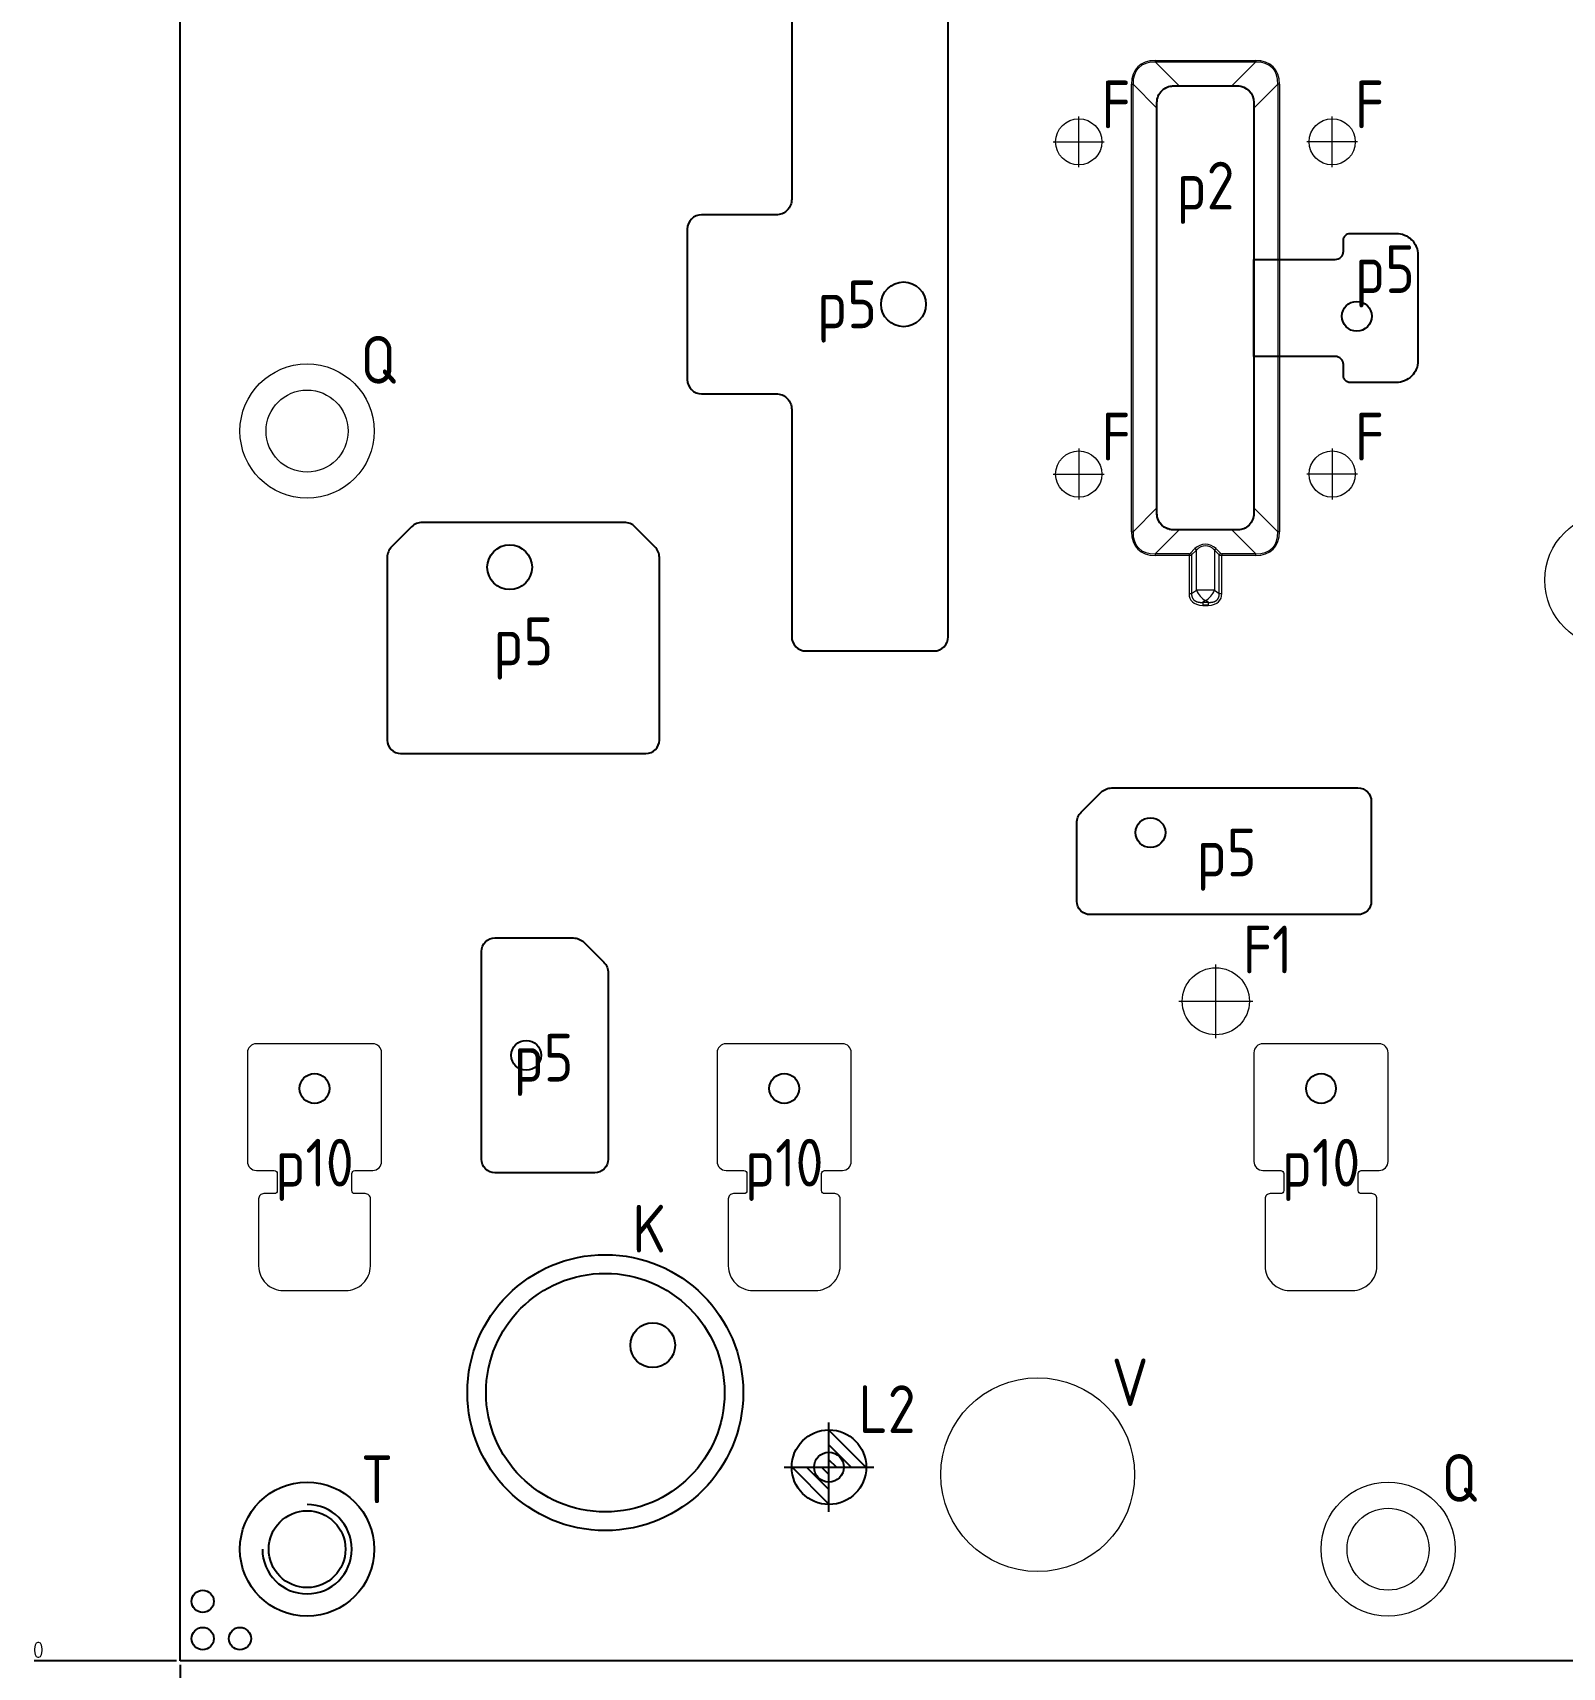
# Model space of a CAD drawing. Header units: millimetres. Extents: x 48754 to 50247, y 1387 to 2180.
# Drawn here: x 48847.8 to 49052.9, y 1558.1 to 1777.4 of the extents above; entities that cross this region are included whole.
import ezdxf
from ezdxf.enums import TextEntityAlignment as Align

# ---------------------------------------------------------------- set-up
doc = ezdxf.new("R2010")
doc.units = ezdxf.units.MM
doc.linetypes.add('CENTER', pattern=[0])
doc.linetypes.add('HIDDEN', pattern=[0])
for name, color, linetype in [('DIE', 7, 'Continuous'), ('DIE_O', 40, 'Continuous'), ('DIE_W', 1, 'Continuous'), ('DIM', 4, 'Continuous'), ('TEXT', 4, 'Continuous')]:
    doc.layers.add(name, color=color, linetype=linetype)
doc.styles.add('gbenor', font='gbenor.shx', dxfattribs={"bigfont": 'gbcbig.shx'})
doc.styles.get("Standard").update_dxf_attribs({"font": 'txt.shx', "width": 0.85, "bigfont": 'ctxt.shx'})
doc.dimstyles.new('T-2-WX', dxfattribs={"dimtxt": 2, "dimasz": 2, "dimexe": 0.5, "dimexo": 0.5, "dimgap": 0.5, "dimtad": 1, "dimtxsty": 'Standard', "dimblk": 'OPEN30', "dimcen": 0, "dimazin": 3, "dimtfac": 1, "dimtmove": 0, "dimatfit": 3, "dimldrblk": 'OPEN30', "dimlwd": -1, "dimlwe": -1})

# ---------------------------------------------------------------- blocks, each defined once
blk = doc.blocks.new('locater0')
for p, q in [((-0.5, -0.003), (0, 0.497)), ((0, 0.6), (0, -0.6)), ((-0.3, 0), (0, 0.3)), ((-0.6, 0), (0.6, 0)), ((-0.1, 0), (0, 0.1)), ((0.5, 0.003), (0, -0.497)), ((0.1, 0), (0, -0.1)), ((0.3, 0), (0, -0.3))]:
    blk.add_line(p, q)
for start, end in [(90, 180), (270, 0)]:
    blk.add_arc((0, 0), 0.5, start, end)
blk = doc.blocks.new('*D7585')
at = {"layer": 'Defpoints', "color": 0}
for p in [(48867.56, 1558.96), (48867.56, 1558.96), (48867.56, 1550.83)]:
    blk.add_point(p, dxfattribs=at)
at = {"layer": 'DIM', "color": 0}
blk.add_line((48867.56, 1558.46), (48867.56, 1549.2), dxfattribs=at)
at = {"layer": 'DIM', "color": 0, "insert": (48866.06, 1549.76), "char_height": 2, "attachment_point": 5, "rotation": 90}
blk.add_mtext('0', dxfattribs=at)
blk = doc.blocks.new('_Open30')
blk = doc.blocks.new('*D7586')
at = {"layer": 'Defpoints', "color": 0}
for p in [(48849.58, 1558.96), (48867.56, 1558.96), (48867.56, 1558.96)]:
    blk.add_point(p, dxfattribs=at)
at = {"layer": 'DIM', "color": 0}
blk.add_line((48867.06, 1558.96), (48847.95, 1558.96), dxfattribs=at)
at = {"layer": 'DIM', "color": 0, "insert": (48848.52, 1560.46), "char_height": 2, "attachment_point": 5}
blk.add_mtext('0', dxfattribs=at)
blk = doc.blocks.new('*D7587')
at = {"layer": 'Defpoints', "color": 0}
for p in [(49557.56, 2078.96), (49573.32, 2078.96), (48867.56, 1558.96)]:
    blk.add_point(p, dxfattribs=at)
at = {"layer": 'DIM', "color": 0}
blk.add_line((49558.06, 2078.96), (49578.19, 2078.96), dxfattribs=at)
at = {"layer": 'DIM', "color": 0, "insert": (49576, 2080.46), "char_height": 2, "attachment_point": 5}
blk.add_mtext('520', dxfattribs=at)
blk = doc.blocks.new('*D7588')
at = {"layer": 'Defpoints', "color": 0}
for p in [(49557.56, 2095.55), (49557.56, 2078.96), (48867.56, 1558.96)]:
    blk.add_point(p, dxfattribs=at)
at = {"layer": 'DIM', "color": 0}
blk.add_line((49557.56, 2079.46), (49557.56, 2100.34), dxfattribs=at)
at = {"layer": 'DIM', "color": 0, "insert": (49556.06, 2098.19), "char_height": 2, "attachment_point": 5, "rotation": 90}
blk.add_mtext('690', dxfattribs=at)
blk = doc.blocks.new('*u7582')
at = {"layer": 'DIE_O', "color": 155, "linetype": 'Continuous', "lineweight": 13}
for p, q in [((-13.24, 60.02), (-13.24, 59.81)), ((-13.24, 60.02), (0.24, 60.02)), ((-13.24, 59.81), (-10.03, 56.6)), ((-13.24, 59.81), (0.24, 59.81)), ((-2.97, 56.6), (0.24, 59.81)), ((0.24, 60.02), (0.24, 59.81)), ((-16.42, 56.84), (-16.21, 56.84)), ((-16.42, -3.21), (-16.42, 56.84)), ((-13, 53.63), (-16.21, 56.84)), ((-16.21, -3.21), (-16.21, 56.84)), ((3.21, 56.84), (0, 53.63)), ((3.42, 56.84), (3.21, 56.84)), ((3.21, 56.84), (3.21, -3.21)), ((3.42, 56.84), (3.42, -3.21)), ((0, 0), (3.21, -3.21)), ((-16.21, -3.21), (-13, 0)), ((-16.42, -3.21), (-16.21, -3.21)), ((-10.03, -2.97), (-13.24, -6.18)), ((0.24, -6.18), (-2.97, -2.97)), ((3.42, -3.21), (3.21, -3.21)), ((-8.7, -6.18), (-13.24, -6.18)), ((-13.24, -6.18), (-13.24, -6.39)), ((-8.7, -6.39), (-13.24, -6.39)), ((-8.7, -6.18), (-8.7, -6.39)), ((-8.7, -6.39), (-8.7, -11.49)), ((-7.91, -5.47), (-8.56, -6.12)), ((-8.35, -6.33), (-7.7, -5.68)), ((-8.35, -6.33), (-8.35, -11.49)), ((-7.7, -11.04), (-7.7, -5.68)), ((-5.3, -5.68), (-4.65, -6.33)), ((-5.3, -5.68), (-5.3, -11.04)), ((-4.44, -6.12), (-5.09, -5.47)), ((-4.65, -11.49), (-4.65, -6.33)), ((0.24, -6.18), (-4.3, -6.18)), ((-4.3, -6.18), (-4.3, -6.39)), ((0.24, -6.39), (-4.3, -6.39)), ((-4.3, -11.49), (-4.3, -6.39)), ((0.24, -6.39), (0.24, -6.18)), ((-8.35, -11.49), (-7.7, -11.04)), ((-5.3, -11.04), (-7.7, -11.04)), ((-6.5, -12.43), (-6.85, -12.68)), ((-6.85, -12.68), (-6.15, -12.68)), ((-6.85, -13.09), (-6.15, -13.09)), ((-6.15, -12.68), (-6.5, -12.43)), ((-5.3, -11.04), (-4.65, -11.49))]:
    blk.add_line(p, q, dxfattribs=at)
at = {"layer": 'DIE_O', "color": 2, "linetype": 'Continuous', "lineweight": 13}
for p, q in [((-10.03, 56.6), (-10.79, 56.6)), ((-10.03, 56.6), (-2.97, 56.6)), ((-2.21, 56.6), (-2.97, 56.6)), ((-13, 54.39), (-13, 53.63)), ((-13, 0), (-13, 53.63)), ((0, 53.63), (0, 54.39)), ((0, 53.63), (0, 0)), ((0, -0.76), (0, 0)), ((-13, 0), (-13, -0.76)), ((-10.79, -2.97), (-10.03, -2.97)), ((-2.97, -2.97), (-10.03, -2.97)), ((-2.97, -2.97), (-2.21, -2.97))]:
    blk.add_line(p, q, dxfattribs=at)
at = {"layer": 'DIE_O', "color": 155, "linetype": 'Continuous', "lineweight": 13}
for centre, major_axis, ratio, start_param, end_param in [((-10.06, 53.65, 0), (-5.51, 5.51), 0.57735, 5.759587, 6.806784), ((-10.06, 53.65), (-5.39, 5.39), 0.551107, 5.759587, 6.806784), ((-2.94, 53.65, 0), (5.51, 5.51), 0.57735, 5.759587, 6.806784), ((-2.94, 53.65), (5.39, 5.39), 0.551107, 5.759587, 6.806784), ((-10.06, -0.03, 0), (-5.51, -5.51), 0.57735, 5.759587, 6.806784), ((-10.06, -0.03), (5.39, 5.39), 0.551107, 2.617994, 3.665191), ((-2.94, -0.03), (-5.39, 5.39), 0.551107, 2.617994, 3.665191), ((-2.94, -0.03, 0), (5.51, -5.51), 0.57735, 5.759587, 6.806784), ((-8.7, -5.98), (0.186, 0.074), 1, 4.331109, 5.116508), ((-8.7, -6.19), (0.5, 0), 0.4, 4.712389, 5.497787), ((-8.56, -6.33), (-0.212, 0.212), 0.57735, 4.18879, 5.235986), ((-6.5, -6.89), (0, 2), 1, 5.497787, 7.068583), ((-7.91, -5.68), (-0.212, 0.212), 0.57735, 4.18879, 5.235986), ((-6.5, -7.1), (0, 2), 0.85, 5.497787, 7.068583), ((-5.09, -5.68), (0.212, 0.212), 0.57735, 1.047198, 2.094395), ((-4.44, -6.33), (0.212, 0.212), 0.57735, 1.047198, 2.094395), ((-4.3, -6.19), (-0.5, 0), 0.4, 0.785398, 1.570796), ((-4.3, -5.98), (-0.188, 0.067), 1, 1.129324, 1.914722), ((-6.5, -11.04), (0.98, -1.39), 0.633687, 4.294776, 5.447959), ((-6.5, -11.04), (-0.98, -1.39), 0.633687, 0.835226, 1.988409)]:
    blk.add_ellipse(centre, major_axis=major_axis, ratio=ratio, start_param=start_param, end_param=end_param, dxfattribs=at)
at = {"layer": 'DIE_O', "color": 2, "linetype": 'Continuous', "lineweight": 13}
for points, knots in [([(-10.79, 56.6), (-10.81, 56.6), (-10.83, 56.6), (-10.87, 56.6), (-10.92, 56.59), (-10.97, 56.59), (-11.08, 56.58), (-11.15, 56.57), (-11.29, 56.54), (-11.36, 56.52), (-11.47, 56.49), (-11.5, 56.48), (-11.57, 56.46), (-11.6, 56.44), (-11.7, 56.4), (-11.83, 56.34), (-11.96, 56.27), (-12.05, 56.21), (-12.08, 56.18), (-12.12, 56.15), (-12.14, 56.14), (-12.17, 56.12), (-12.24, 56.06), (-12.36, 55.95), (-12.5, 55.79), (-12.59, 55.68), (-12.67, 55.55), (-12.71, 55.49), (-12.77, 55.36), (-12.81, 55.3), (-12.86, 55.17), (-12.88, 55.1), (-12.92, 54.99), (-12.93, 54.96), (-12.94, 54.89), (-12.95, 54.85), (-12.97, 54.75), (-12.99, 54.6), (-13, 54.46), (-13, 54.39)], [0, 0, 0, 0, 0.015625, 0.015625, 0.03125, 0.0625, 0.0625, 0.125, 0.125, 0.1875, 0.1875, 0.21875, 0.21875, 0.25, 0.25, 0.3125, 0.375, 0.375, 0.40625, 0.40625, 0.421875, 0.421875, 0.4375, 0.5, 0.5625, 0.625, 0.625, 0.6875, 0.6875, 0.75, 0.75, 0.8125, 0.8125, 0.84375, 0.84375, 0.875, 0.875, 0.9375, 1, 1, 1, 1]), ([(0, 54.39), (0, 54.41), (0, 54.43), (0, 54.46), (0, 54.52), (-0.01, 54.57), (-0.02, 54.68), (-0.03, 54.75), (-0.06, 54.89), (-0.07, 54.96), (-0.11, 55.06), (-0.12, 55.1), (-0.14, 55.17), (-0.15, 55.2), (-0.2, 55.3), (-0.26, 55.43), (-0.33, 55.56), (-0.39, 55.65), (-0.41, 55.68), (-0.45, 55.72), (-0.46, 55.73), (-0.48, 55.76), (-0.54, 55.83), (-0.65, 55.95), (-0.81, 56.1), (-0.92, 56.19), (-1.04, 56.27), (-1.11, 56.3), (-1.23, 56.37), (-1.3, 56.4), (-1.43, 56.46), (-1.5, 56.48), (-1.6, 56.51), (-1.64, 56.52), (-1.71, 56.54), (-1.74, 56.55), (-1.85, 56.57), (-1.99, 56.59), (-2.14, 56.6), (-2.21, 56.6)], [0, 0, 0, 0, 0.015625, 0.015625, 0.03125, 0.0625, 0.0625, 0.125, 0.125, 0.1875, 0.1875, 0.21875, 0.21875, 0.25, 0.25, 0.3125, 0.375, 0.375, 0.40625, 0.40625, 0.421875, 0.421875, 0.4375, 0.5, 0.5625, 0.625, 0.625, 0.6875, 0.6875, 0.75, 0.75, 0.8125, 0.8125, 0.84375, 0.84375, 0.875, 0.875, 0.9375, 1, 1, 1, 1]), ([(-13, -0.76), (-13, -0.78), (-13, -0.8), (-13, -0.83), (-13, -0.89), (-12.99, -0.94), (-12.98, -1.05), (-12.97, -1.12), (-12.94, -1.26), (-12.93, -1.33), (-12.89, -1.44), (-12.88, -1.47), (-12.86, -1.54), (-12.85, -1.57), (-12.8, -1.67), (-12.74, -1.8), (-12.67, -1.93), (-12.61, -2.02), (-12.59, -2.05), (-12.55, -2.09), (-12.54, -2.11), (-12.52, -2.14), (-12.46, -2.21), (-12.35, -2.33), (-12.19, -2.47), (-12.08, -2.56), (-11.96, -2.64), (-11.89, -2.68), (-11.77, -2.74), (-11.7, -2.78), (-11.57, -2.83), (-11.5, -2.85), (-11.4, -2.89), (-11.36, -2.9), (-11.29, -2.91), (-11.26, -2.92), (-11.15, -2.94), (-11.01, -2.96), (-10.86, -2.97), (-10.79, -2.97)], [0, 0, 0, 0, 0.015625, 0.015625, 0.03125, 0.0625, 0.0625, 0.125, 0.125, 0.1875, 0.1875, 0.21875, 0.21875, 0.25, 0.25, 0.3125, 0.375, 0.375, 0.40625, 0.40625, 0.421875, 0.421875, 0.4375, 0.5, 0.5625, 0.625, 0.625, 0.6875, 0.6875, 0.75, 0.75, 0.8125, 0.8125, 0.84375, 0.84375, 0.875, 0.875, 0.9375, 1, 1, 1, 1]), ([(-2.21, -2.97), (-2.19, -2.97), (-2.17, -2.97), (-2.13, -2.97), (-2.08, -2.97), (-2.03, -2.96), (-1.92, -2.95), (-1.85, -2.94), (-1.71, -2.91), (-1.64, -2.9), (-1.53, -2.86), (-1.5, -2.85), (-1.43, -2.83), (-1.4, -2.82), (-1.3, -2.77), (-1.17, -2.71), (-1.04, -2.64), (-0.95, -2.58), (-0.92, -2.56), (-0.88, -2.52), (-0.86, -2.51), (-0.83, -2.49), (-0.76, -2.43), (-0.64, -2.32), (-0.5, -2.16), (-0.41, -2.05), (-0.33, -1.93), (-0.29, -1.86), (-0.23, -1.74), (-0.19, -1.67), (-0.14, -1.54), (-0.12, -1.47), (-0.08, -1.37), (-0.07, -1.33), (-0.06, -1.26), (-0.05, -1.23), (-0.03, -1.12), (-0.01, -0.98), (0, -0.83), (0, -0.76)], [0, 0, 0, 0, 0.015625, 0.015625, 0.03125, 0.0625, 0.0625, 0.125, 0.125, 0.1875, 0.1875, 0.21875, 0.21875, 0.25, 0.25, 0.3125, 0.375, 0.375, 0.40625, 0.40625, 0.421875, 0.421875, 0.4375, 0.5, 0.5625, 0.625, 0.625, 0.6875, 0.6875, 0.75, 0.75, 0.8125, 0.8125, 0.84375, 0.84375, 0.875, 0.875, 0.9375, 1, 1, 1, 1]), ([(-8.7, -11.49), (-8.69, -11.49), (-8.67, -11.49), (-8.64, -11.49), (-8.62, -11.49), (-8.57, -11.49), (-8.54, -11.49), (-8.48, -11.49), (-8.45, -11.49), (-8.42, -11.49), (-8.41, -11.49), (-8.4, -11.49), (-8.4, -11.49), (-8.39, -11.49), (-8.39, -11.49), (-8.37, -11.49), (-8.36, -11.49), (-8.35, -11.49)], [0, 0, 0, 0, 0.125, 0.125, 0.25, 0.25, 0.5, 0.5, 0.75, 0.75, 0.8125, 0.8125, 0.84375, 0.84375, 0.875, 0.875, 1, 1, 1, 1]), ([(-8.35, -11.49), (-8.35, -11.5), (-8.35, -11.51), (-8.35, -11.53), (-8.35, -11.55), (-8.35, -11.57), (-8.36, -11.59), (-8.36, -11.61), (-8.35, -11.63), (-8.35, -11.65), (-8.35, -11.67), (-8.35, -11.69), (-8.35, -11.71), (-8.35, -11.73), (-8.35, -11.75), (-8.35, -11.76), (-8.34, -11.78), (-8.34, -11.8), (-8.34, -11.82), (-8.33, -11.84), (-8.33, -11.85), (-8.33, -11.87), (-8.32, -11.89), (-8.32, -11.91), (-8.31, -11.92), (-8.31, -11.94), (-8.3, -11.96), (-8.3, -11.97), (-8.29, -11.99), (-8.29, -12.01), (-8.28, -12.02), (-8.27, -12.04), (-8.27, -12.05), (-8.26, -12.07), (-8.25, -12.08), (-8.24, -12.1), (-8.24, -12.11), (-8.23, -12.13), (-8.22, -12.14), (-8.21, -12.16), (-8.2, -12.17), (-8.19, -12.19), (-8.19, -12.2), (-8.18, -12.22), (-8.17, -12.23), (-8.16, -12.24), (-8.15, -12.26), (-8.14, -12.27), (-8.12, -12.28), (-8.11, -12.29), (-8.1, -12.31), (-8.09, -12.32), (-8.08, -12.33), (-8.07, -12.34), (-8.05, -12.36), (-8.04, -12.37), (-8.03, -12.38), (-8.02, -12.39), (-8, -12.4), (-7.99, -12.41), (-7.96, -12.43), (-7.94, -12.45), (-7.91, -12.47), (-7.88, -12.49), (-7.85, -12.51), (-7.82, -12.52), (-7.78, -12.54), (-7.75, -12.55), (-7.72, -12.57), (-7.68, -12.58), (-7.65, -12.6), (-7.61, -12.61), (-7.57, -12.62), (-7.53, -12.63), (-7.49, -12.64), (-7.45, -12.65), (-7.41, -12.66), (-7.37, -12.66), (-7.33, -12.67), (-7.28, -12.67), (-7.24, -12.68), (-7.19, -12.68), (-7.15, -12.69), (-7.1, -12.69), (-7.05, -12.69), (-7, -12.69), (-6.96, -12.69), (-6.91, -12.68), (-6.87, -12.68), (-6.85, -12.68)], [0, 0, 0, 0, 0.009091, 0.018117, 0.027079, 0.035978, 0.044816, 0.053593, 0.062311, 0.070971, 0.079574, 0.088121, 0.096614, 0.105053, 0.11344, 0.121777, 0.130065, 0.138305, 0.146498, 0.154646, 0.162751, 0.170814, 0.178836, 0.186819, 0.194764, 0.202673, 0.210548, 0.21839, 0.2262, 0.233981, 0.241735, 0.249462, 0.257164, 0.264843, 0.272502, 0.280141, 0.287762, 0.295368, 0.302959, 0.310538, 0.318107, 0.325667, 0.33322, 0.340768, 0.348313, 0.355856, 0.3634, 0.370946, 0.378495, 0.386051, 0.393615, 0.401187, 0.408771, 0.416369, 0.423981, 0.431609, 0.439256, 0.446923, 0.454612, 0.462324, 0.477319, 0.492484, 0.507831, 0.523371, 0.539116, 0.555075, 0.571259, 0.587678, 0.604341, 0.621256, 0.638433, 0.65588, 0.673604, 0.691613, 0.709913, 0.728512, 0.747416, 0.766631, 0.786162, 0.806016, 0.826198, 0.846712, 0.867564, 0.888758, 0.910298, 0.932188, 0.954433, 0.977036, 1, 1, 1, 1]), ([(-6.15, -12.68), (-6.14, -12.68), (-6.12, -12.68), (-6.09, -12.68), (-6.07, -12.68), (-6.04, -12.69), (-6.02, -12.69), (-6, -12.69), (-5.97, -12.69), (-5.95, -12.69), (-5.92, -12.69), (-5.9, -12.69), (-5.88, -12.69), (-5.85, -12.69), (-5.83, -12.68), (-5.81, -12.68), (-5.78, -12.68), (-5.76, -12.68), (-5.74, -12.68), (-5.72, -12.67), (-5.69, -12.67), (-5.67, -12.67), (-5.65, -12.67), (-5.63, -12.66), (-5.61, -12.66), (-5.59, -12.66), (-5.57, -12.65), (-5.55, -12.65), (-5.53, -12.64), (-5.51, -12.64), (-5.49, -12.63), (-5.47, -12.63), (-5.45, -12.62), (-5.43, -12.62), (-5.41, -12.61), (-5.39, -12.61), (-5.37, -12.6), (-5.35, -12.6), (-5.34, -12.59), (-5.32, -12.58), (-5.3, -12.58), (-5.28, -12.57), (-5.27, -12.56), (-5.25, -12.55), (-5.23, -12.55), (-5.22, -12.54), (-5.2, -12.53), (-5.18, -12.52), (-5.17, -12.51), (-5.15, -12.51), (-5.14, -12.5), (-5.12, -12.49), (-5.11, -12.48), (-5.09, -12.47), (-5.08, -12.46), (-5.06, -12.45), (-5.05, -12.44), (-5.04, -12.43), (-5.02, -12.42), (-5.01, -12.41), (-4.99, -12.39), (-4.96, -12.37), (-4.94, -12.35), (-4.92, -12.33), (-4.9, -12.31), (-4.88, -12.29), (-4.86, -12.27), (-4.84, -12.24), (-4.83, -12.22), (-4.81, -12.19), (-4.79, -12.17), (-4.78, -12.14), (-4.76, -12.12), (-4.75, -12.09), (-4.74, -12.06), (-4.73, -12.04), (-4.71, -12.01), (-4.7, -11.98), (-4.69, -11.95), (-4.69, -11.92), (-4.68, -11.89), (-4.67, -11.86), (-4.66, -11.83), (-4.66, -11.8), (-4.65, -11.76), (-4.65, -11.73), (-4.65, -11.7), (-4.65, -11.67), (-4.65, -11.63), (-4.64, -11.6), (-4.65, -11.56), (-4.65, -11.53), (-4.65, -11.51), (-4.65, -11.49)], [0, 0, 0, 0, 0.011523, 0.022956, 0.034298, 0.04555, 0.056713, 0.067787, 0.078773, 0.089671, 0.100481, 0.111204, 0.121841, 0.132392, 0.142858, 0.153239, 0.163536, 0.173749, 0.183879, 0.193927, 0.203893, 0.213778, 0.223583, 0.233307, 0.242953, 0.252521, 0.262011, 0.271423, 0.28076, 0.290022, 0.299209, 0.308323, 0.317364, 0.326332, 0.33523, 0.344058, 0.352816, 0.361507, 0.37013, 0.378687, 0.387178, 0.395606, 0.40397, 0.412273, 0.420514, 0.428696, 0.436819, 0.444885, 0.452895, 0.46085, 0.468752, 0.476601, 0.484399, 0.492148, 0.499848, 0.507502, 0.51511, 0.522675, 0.530197, 0.537678, 0.551213, 0.564679, 0.578086, 0.591443, 0.60476, 0.618048, 0.631315, 0.644571, 0.657827, 0.671092, 0.684377, 0.69769, 0.711042, 0.724443, 0.737902, 0.751428, 0.765031, 0.778721, 0.792505, 0.806393, 0.820393, 0.834514, 0.848764, 0.863152, 0.877683, 0.892367, 0.907211, 0.922221, 0.937404, 0.952768, 0.968317, 0.98406, 1, 1, 1, 1])]:
    blk.add_open_spline(points, degree=3, knots=knots, dxfattribs=at)
at = {"layer": 'DIE_O', "color": 155, "linetype": 'Continuous', "lineweight": 13}
for points, knots in [([(-8.7, -11.49), (-8.7, -12.02), (-8.54, -12.33), (-7.98, -12.87), (-7.52, -13.09), (-6.85, -13.09)], [0, 0, 0, 0, 0.5, 0.5, 1, 1, 1, 1]), ([(-6.85, -12.68), (-6.85, -12.7), (-6.85, -12.73), (-6.85, -12.79), (-6.85, -12.82), (-6.85, -12.89), (-6.85, -12.93), (-6.85, -13.01), (-6.85, -13.05), (-6.85, -13.09)], [0, 0, 0, 0, 0.25, 0.25, 0.5, 0.5, 0.75, 0.75, 1, 1, 1, 1]), ([(-6.15, -13.09), (-5.48, -13.09), (-5.02, -12.87), (-4.46, -12.33), (-4.3, -12.02), (-4.3, -11.49)], [0, 0, 0, 0, 0.5, 0.5, 1, 1, 1, 1]), ([(-6.15, -12.68), (-6.15, -12.7), (-6.15, -12.73), (-6.15, -12.79), (-6.15, -12.82), (-6.15, -12.9), (-6.15, -12.93), (-6.15, -13.01), (-6.15, -13.05), (-6.15, -13.09)], [0, 0, 0, 0, 0.25, 0.25, 0.5, 0.5, 0.75, 0.75, 1, 1, 1, 1]), ([(-4.65, -11.49), (-4.63, -11.49), (-4.6, -11.49), (-4.55, -11.49), (-4.52, -11.49), (-4.46, -11.49), (-4.43, -11.49), (-4.36, -11.49), (-4.33, -11.49), (-4.3, -11.49)], [0, 0, 0, 0, 0.25, 0.25, 0.5, 0.5, 0.75, 0.75, 1, 1, 1, 1])]:
    blk.add_open_spline(points, degree=3, knots=knots, dxfattribs=at)

msp = doc.modelspace()

# ---------------------------------------------------------------- linework, layer by layer
at = {"layer": 'DIE'}
msp.add_lwpolyline([(48867.562, 1558.962), (48867.562, 2078.962), (49557.562, 2078.962), (49557.562, 1558.962)], close=True, dxfattribs=at)
at = {"layer": 'DIE_O', "color": 4, "linetype": 'CENTER', "lineweight": 15}
for p, q in [((48988.062, 1759.352), (48988.062, 1766.172)), ((49022.062, 1759.352), (49022.062, 1766.172)), ((48984.652, 1762.762), (48991.472, 1762.762)), ((49025.472, 1762.762), (49018.652, 1762.762)), ((48988.062, 1721.602), (48988.062, 1714.782)), ((49022.062, 1721.602), (49022.062, 1714.782)), ((48984.652, 1718.192), (48991.472, 1718.192)), ((49025.472, 1718.192), (49018.652, 1718.192)), ((49006.452, 1642.512), (49006.452, 1652.412)), ((49001.502, 1647.462), (49011.402, 1647.462))]:
    msp.add_line(p, q, dxfattribs=at)
at = {"layer": 'DIE_O', "color": 2, "linetype": 'Continuous', "lineweight": 25}
msp.add_line((49005.416, 1700.575), (49004.707, 1700.575), dxfattribs=at)
at = {"layer": 'DIE_O', "linetype": 'Continuous', "lineweight": 15}
for centre, radius in [((48988.062, 1762.762), 3.1), ((49022.062, 1762.762), 3.1), ((48988.062, 1718.192), 3.1), ((49022.062, 1718.192), 3.1), ((49006.452, 1647.462), 4.5)]:
    msp.add_circle(centre, radius, dxfattribs=at)
at = {"layer": 'DIE_O', "color": 3}
for centre, radius in [((48964.562, 1740.962), 3), ((49025.361, 1739.359), 2), ((48911.737, 1705.695), 3), ((48997.681, 1670.085), 2), ((48913.952, 1640.212), 2), ((48885.562, 1635.762), 2), ((48948.562, 1635.762), 2), ((49020.562, 1635.762), 2), ((48930.925, 1601.326), 3), ((48954.562, 1584.962), 2)]:
    msp.add_circle(centre, radius, dxfattribs=at)
at = {"layer": 'DIE_O', "lineweight": 18}
for centre, radius in [((48884.562, 1723.962), 9), ((48884.562, 1723.962), 5.5), ((49059.562, 1703.962), 9), ((49029.562, 1573.962), 9), ((49029.562, 1573.962), 5.5)]:
    msp.add_circle(centre, radius, dxfattribs=at)
at = {"layer": 'DIE_O', "linetype": 'HIDDEN', "ltscale": 5}
msp.add_circle((48924.562, 1594.962), 18.5, dxfattribs=at)
at = {"layer": 'DIE_O', "lineweight": 9}
msp.add_circle((48982.562, 1583.962), 13, dxfattribs=at)
at = {"layer": 'DIE_O'}
for radius in [9, 5.15]:
    msp.add_circle((48884.562, 1573.962), radius, dxfattribs=at)
msp.add_arc((48884.562, 1573.962), 6, 180, 90, dxfattribs=at)
at = {"layer": 'DIE_W', "linetype": 'Continuous'}
for points in [[(48935.562, 1751.062), (48935.562, 1730.862, 0.4142136), (48937.462, 1728.962), (48947.462, 1728.962, -0.4142136), (48949.562, 1726.862), (48949.562, 1696.362, 0.4142136), (48951.462, 1694.462), (48968.662, 1694.462, 0.4142136), (48970.562, 1696.362), (48970.562, 1785.562, 0.4142136), (48968.662, 1787.462), (48951.462, 1787.462, 0.4142136), (48949.562, 1785.562), (48949.562, 1755.062, -0.4142136), (48947.462, 1752.962), (48937.462, 1752.962, 0.4142136)], [(49033.562, 1733.378, -0.4142136), (49030.662, 1730.478), (49024.462, 1730.478, -0.4142136), (49023.562, 1731.378), (49023.562, 1732.878, 0.4142136), (49022.462, 1733.978), (49011.562, 1733.978), (49011.562, 1746.978), (49022.462, 1746.978, 0.4142136), (49023.562, 1748.078), (49023.562, 1749.578, -0.4142136), (49024.462, 1750.478), (49030.662, 1750.478, -0.4142136), (49033.562, 1747.578)]]:
    msp.add_lwpolyline(points, format="xyb", close=True, dxfattribs=at)
at = {"layer": 'DIE_W', "lineweight": 25}
msp.add_lwpolyline([(49009.354, 1710.695), (49000.769, 1710.695, -0.4142135), (48998.562, 1712.902), (48998.562, 1768.055, -0.4142136), (49000.769, 1770.262), (49009.354, 1770.262, -0.4142135), (49011.562, 1768.055), (49011.562, 1712.902, -0.4142136)], format="xyb", close=True, dxfattribs=at)
at = {"layer": 'DIE_W', "color": 1, "linetype": 'Continuous'}
for points in [[(48928.539, 1711.109, 0.1989124), (48927.125, 1711.695), (48899.999, 1711.695, 0.1989124), (48898.584, 1711.109), (48895.897, 1708.422, 0.1989124), (48895.312, 1707.008), (48895.312, 1682.495, 0.4142136), (48897.112, 1680.695), (48930.012, 1680.695, 0.4142136), (48931.812, 1682.495), (48931.812, 1707.008, 0.1989124), (48931.226, 1708.422)], [(48992.493, 1676.085), (49025.506, 1676.085, -0.4142136), (49027.306, 1674.285), (49027.306, 1660.885, -0.4142136), (49025.506, 1659.085), (48989.606, 1659.085, -0.4142136), (48987.806, 1660.885), (48987.806, 1671.398, -0.1989124), (48988.392, 1672.812), (48991.079, 1675.499, -0.1989124)], [(48924.952, 1651.275), (48924.952, 1626.262, -0.4142136), (48923.152, 1624.462), (48909.752, 1624.462, -0.4142136), (48907.952, 1626.262), (48907.952, 1654.162, -0.4142136), (48909.752, 1655.962), (48920.265, 1655.962, -0.1989124), (48921.679, 1655.376), (48924.366, 1652.689, -0.1989124)]]:
    msp.add_lwpolyline(points, format="xyb", close=True, dxfattribs=at)
at = {"layer": 'DIE_W', "linetype": 'Continuous', "lineweight": 15}
for points in [[(48890.962, 1624.762), (48893.362, 1624.762, 0.4142136), (48894.562, 1625.962), (48894.562, 1640.562, 0.4142136), (48893.362, 1641.762), (48877.762, 1641.762, 0.4142136), (48876.562, 1640.562), (48876.562, 1625.962, 0.4142136), (48877.762, 1624.762), (48880.162, 1624.762, -0.4142136), (48880.562, 1624.362), (48880.562, 1622.062, -0.4142136), (48880.162, 1621.662), (48878.762, 1621.662, 0.4142136), (48878.062, 1620.962), (48878.062, 1611.962, 0.4142136), (48881.362, 1608.662), (48889.762, 1608.662, 0.4142136), (48893.062, 1611.962), (48893.062, 1620.962, 0.4142136), (48892.362, 1621.662), (48890.962, 1621.662, -0.4142136), (48890.562, 1622.062), (48890.562, 1624.362, -0.4142136)], [(48953.962, 1624.762), (48956.362, 1624.762, 0.4142136), (48957.562, 1625.962), (48957.562, 1640.562, 0.4142136), (48956.362, 1641.762), (48940.762, 1641.762, 0.4142136), (48939.562, 1640.562), (48939.562, 1625.962, 0.4142136), (48940.762, 1624.762), (48943.162, 1624.762, -0.4142136), (48943.562, 1624.362), (48943.562, 1622.062, -0.4142136), (48943.162, 1621.662), (48941.762, 1621.662, 0.4142136), (48941.062, 1620.962), (48941.062, 1611.962, 0.4142136), (48944.362, 1608.662), (48952.762, 1608.662, 0.4142136), (48956.062, 1611.962), (48956.062, 1620.962, 0.4142136), (48955.362, 1621.662), (48953.962, 1621.662, -0.4142136), (48953.562, 1622.062), (48953.562, 1624.362, -0.4142136)], [(49025.962, 1624.762), (49028.362, 1624.762, 0.4142136), (49029.562, 1625.962), (49029.562, 1640.562, 0.4142136), (49028.362, 1641.762), (49012.762, 1641.762, 0.4142136), (49011.562, 1640.562), (49011.562, 1625.962, 0.4142136), (49012.762, 1624.762), (49015.162, 1624.762, -0.4142136), (49015.562, 1624.362), (49015.562, 1622.062, -0.4142136), (49015.162, 1621.662), (49013.762, 1621.662, 0.4142136), (49013.062, 1620.962), (49013.062, 1611.962, 0.4142136), (49016.362, 1608.662), (49024.762, 1608.662, 0.4142136), (49028.062, 1611.962), (49028.062, 1620.962, 0.4142136), (49027.362, 1621.662), (49025.962, 1621.662, -0.4142136), (49025.562, 1622.062), (49025.562, 1624.362, -0.4142136)]]:
    msp.add_lwpolyline(points, format="xyb", close=True, dxfattribs=at)
at = {"layer": 'DIE_W'}
for centre, radius in [((48924.562, 1594.962), 16), ((48954.562, 1584.962), 5)]:
    msp.add_circle(centre, radius, dxfattribs=at)
at = {"layer": 'TEXT', "color": 4}
for centre in [(48870.562, 1566.962), (48870.562, 1561.962), (48875.562, 1561.962)]:
    msp.add_circle(centre, 1.5, dxfattribs=at)

# ---------------------------------------------------------------- block references
at = {"layer": 'DIE'}
msp.add_blockref('*u7582', (49011.562, 1713.665), dxfattribs=at)
at = {"layer": 'DIE_W', "xscale": -10, "yscale": 10, "zscale": 10, "rotation": 180}
msp.add_blockref('locater0', (48954.562, 1584.962), dxfattribs=at)

# ---------------------------------------------------------------- texts
at = {"layer": 'TEXT', "color": 4, "style": 'gbenor'}
for s, p in [('F', (48993.073, 1767.773)), ('F', (49027.073, 1767.773)), ('p2', (49005.062, 1756.889)), ('p5', (49029.125, 1745.69)), ('p5', (48956.984, 1740.962)), ('Q', (48894.122, 1733.522)), ('F', (48993.073, 1723.203)), ('F', (49027.073, 1723.203)), ('p5', (48913.562, 1695.754)), ('p5', (49007.883, 1667.43)), ('F1', (49013.395, 1654.406)), ('p5', (48916.27, 1639.9)), ('p10', (48885.562, 1625.812)), ('p10', (48948.562, 1625.812)), ('p10', (49020.562, 1625.812)), ('K', (48930.454, 1616.953)), ('V', (48994.95, 1596.351)), ('L2', (48962.349, 1592.75)), ('T', (48893.933, 1583.334)), ('Q', (49039.122, 1583.522))]:
    msp.add_text(s, height=6.4, dxfattribs=at).set_placement(p, align=Align.MIDDLE_CENTER)

# ---------------------------------------------------------------- dimensions: what is measured, and where the dimension line sits
at = {"layer": 'DIM', "color": 52}
for feature_location, offset, dtype, origin, picture, middle in [((49557.562, 2078.962), (0, 16.584), 1, (48867.562, 1558.962), '*D7588', (49556.062, 2098.192)), ((49557.562, 2078.962), (15.756, 0), 0, (48867.562, 1558.962), '*D7587', (49576.004, 2080.462)), ((48867.561525038, 1558.96200482), (-17.97771432, 0), 0, (48867.561525038, 1558.96200482), '*D7586', (48848.517144052, 1560.46200482)), ((48867.561525038, 1558.96200482), (0, -8.131886049), 1, (48867.561525038, 1558.96200482), '*D7585', (48866.061525038, 1549.763452104))]:
    dim = msp.add_ordinate_dim(feature_location=feature_location, offset=offset, dtype=dtype, origin=origin, dimstyle='T-2-WX', dxfattribs=at)
    dim.commit()
    dim.dimension.update_dxf_attribs({"geometry": picture, "text_midpoint": middle})

doc.saveas('drawing.dxf')
